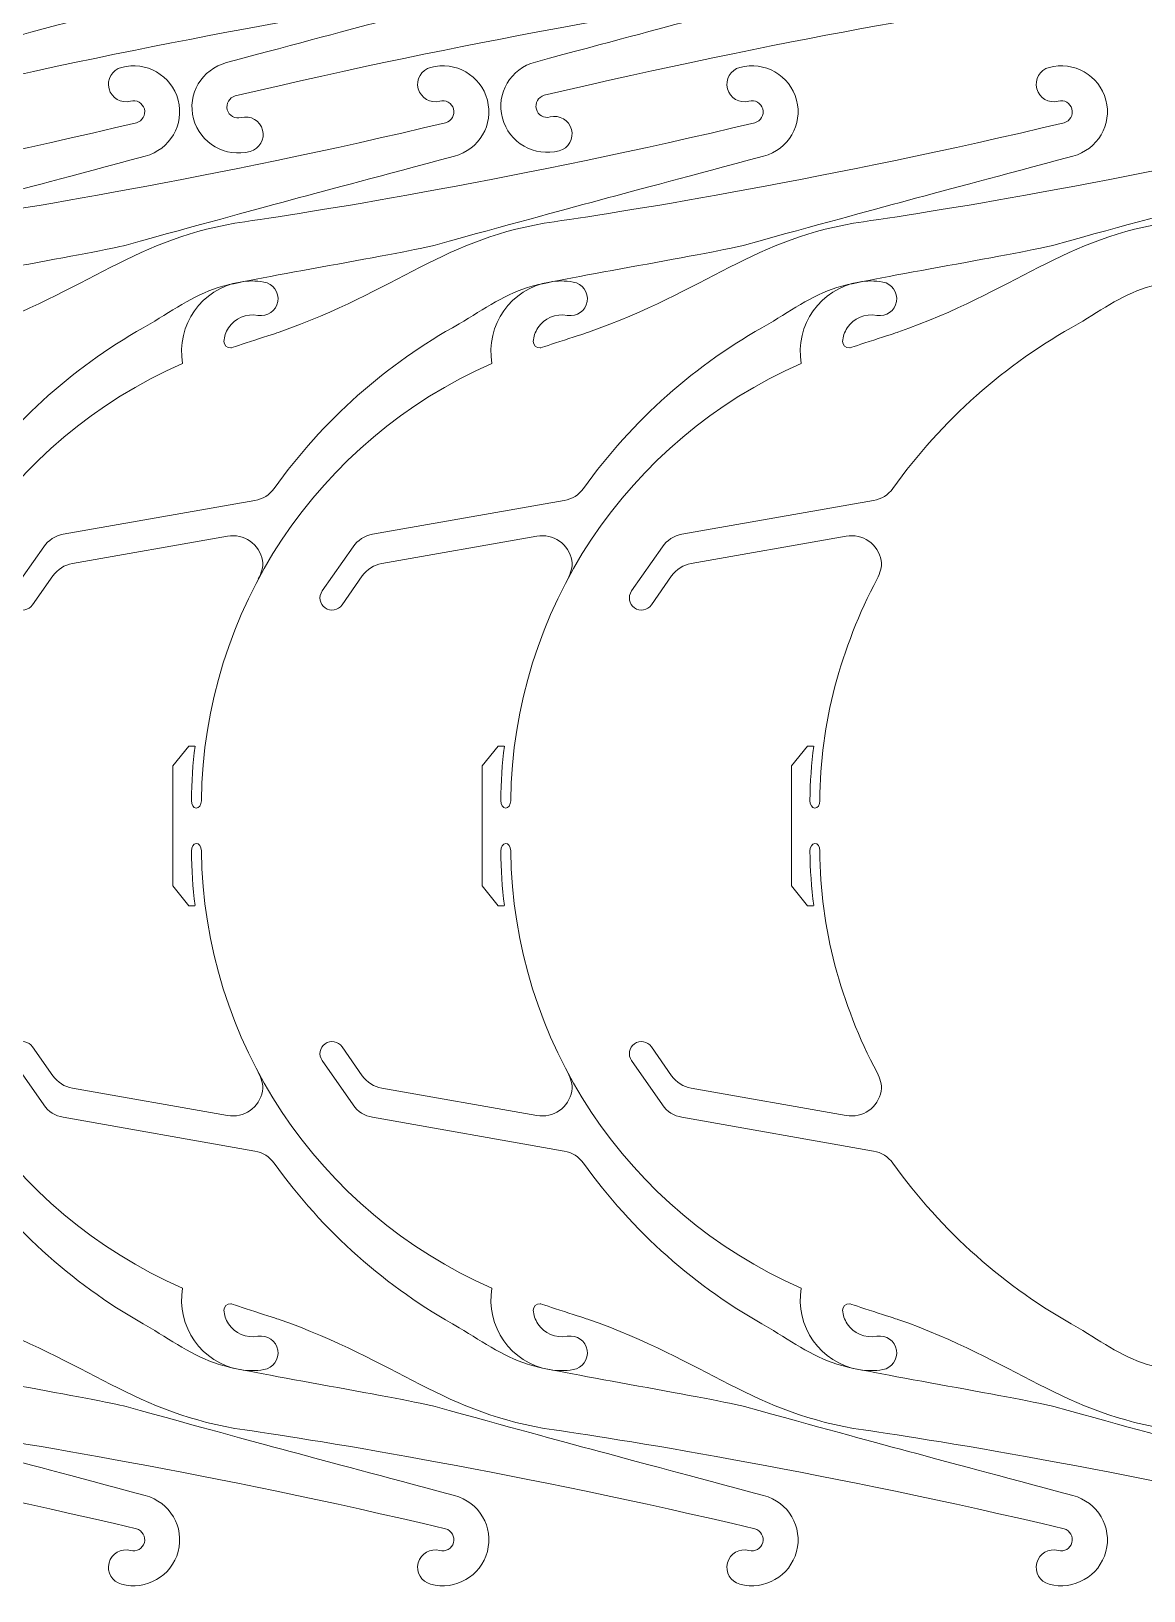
# Model space of a CAD drawing. Header units: inches. Extents: x 1.5 to 23.9, y -19.5 to -0.2.
# Drawn here: x 12.7 to 19.94, y -19.51 to -9.35 of the extents above; entities that cross this region are included whole.
import ezdxf

# ---------------------------------------------------------------- set-up
doc = ezdxf.new("R2010")
doc.units = ezdxf.units.IN
doc.header["$MEASUREMENT"] = 0
doc.layers.add('Layer 1', color=7, linetype='Continuous')

# ---------------------------------------------------------------- blocks, each defined once
blk = doc.blocks.new('block 36')
at = {"layer": 'Layer 1', "color": 7, "lineweight": 5, "true_color": 0xffffff}
for points, knots in [([(21.182, -7.388), (20.865, -7.833), (20.453, -8.199), (19.977, -8.46), (19.814, -8.56), (19.668, -8.66), (19.502, -8.707), (19.34, -8.751), (18.281, -8.929), (18.119, -8.974), (17.116, -9.251), (16.987, -9.283), (15.982, -9.553)], [0, 0, 0, 0, 1, 1, 1, 2, 2, 2, 3, 3, 3, 4, 4, 4, 4]), ([(16.078, -9.911), (16.038, -9.922), (15.998, -9.899), (15.988, -9.86), (15.977, -9.821), (16, -9.781), (16.04, -9.77), (17.573, -9.406), (18.88, -9.195), (19.359, -9.126), (20.072, -9.023), (20.377, -8.678), (21.15, -8.406)], [0, 0, 0, 0, 1, 1, 1, 2, 2, 2, 3, 3, 3, 4, 4, 4, 4]), ([(16.137, -10.131), (15.976, -10.174), (15.81, -10.079), (15.767, -9.918), (15.724, -9.758), (15.821, -9.596), (15.982, -9.553)], [0, 0, 0, 0, 1, 1, 1, 2, 2, 2, 2]), ([(16.078, -9.911), (16.138, -9.895), (16.201, -9.931), (16.217, -9.992), (16.233, -10.052), (16.197, -10.115), (16.137, -10.131)], [0, 0, 0, 0, 1, 1, 1, 2, 2, 2, 2])]:
    blk.add_open_spline(points, degree=3, knots=knots, dxfattribs=at)
blk = doc.blocks.new('block 34')
at = {"layer": 'Layer 1'}
blk.add_blockref('block 36', (0, 0), dxfattribs=at)
blk = doc.blocks.new('block 27')
at = {"layer": 'Layer 1'}
blk.add_blockref('block 34', (0, 0), dxfattribs=at)
blk = doc.blocks.new('block 46')
at = {"layer": 'Layer 1', "color": 7, "lineweight": 5, "true_color": 0xffffff}
for points, knots in [([(19.171, -7.392), (18.853, -7.837), (18.441, -8.203), (17.966, -8.464), (17.803, -8.564), (17.657, -8.664), (17.49, -8.711), (17.329, -8.755), (16.269, -8.934), (16.108, -8.978), (15.105, -9.255), (14.976, -9.288), (13.971, -9.557)], [0, 0, 0, 0, 1, 1, 1, 2, 2, 2, 3, 3, 3, 4, 4, 4, 4]), ([(14.066, -9.915), (14.027, -9.926), (13.987, -9.903), (13.976, -9.864), (13.966, -9.825), (13.989, -9.785), (14.028, -9.774), (15.562, -9.41), (16.868, -9.199), (17.347, -9.13), (18.06, -9.027), (18.366, -8.683), (19.139, -8.41)], [0, 0, 0, 0, 1, 1, 1, 2, 2, 2, 3, 3, 3, 4, 4, 4, 4]), ([(14.125, -10.135), (13.965, -10.178), (13.799, -10.083), (13.756, -9.923), (13.713, -9.762), (13.81, -9.6), (13.971, -9.557)], [0, 0, 0, 0, 1, 1, 1, 2, 2, 2, 2]), ([(14.066, -9.915), (14.127, -9.899), (14.19, -9.935), (14.206, -9.996), (14.222, -10.056), (14.186, -10.119), (14.125, -10.135)], [0, 0, 0, 0, 1, 1, 1, 2, 2, 2, 2])]:
    blk.add_open_spline(points, degree=3, knots=knots, dxfattribs=at)
blk = doc.blocks.new('block 44')
at = {"layer": 'Layer 1'}
blk.add_blockref('block 46', (0, 0), dxfattribs=at)
blk = doc.blocks.new('block 37')
at = {"layer": 'Layer 1'}
blk.add_blockref('block 44', (0, 0), dxfattribs=at)
blk = doc.blocks.new('block 56')
at = {"layer": 'Layer 1', "color": 7, "lineweight": 5, "true_color": 0xffffff}
for points in [[(17.158, -7.392), (16.84, -7.837), (16.428, -8.203), (15.952, -8.464), (15.789, -8.564), (15.644, -8.664), (15.477, -8.711), (15.316, -8.755), (14.256, -8.934), (14.095, -8.978), (13.092, -9.255), (12.962, -9.288), (11.957, -9.557)], [(12.053, -9.915), (12.014, -9.926), (11.974, -9.903), (11.963, -9.864), (11.953, -9.825), (11.976, -9.785), (12.015, -9.774), (13.548, -9.41), (14.855, -9.199), (15.334, -9.13), (16.047, -9.027), (16.353, -8.683), (17.126, -8.41)]]:
    blk.add_open_spline(points, degree=3, knots=[0, 0, 0, 0, 1, 1, 1, 2, 2, 2, 3, 3, 3, 4, 4, 4, 4], dxfattribs=at)
blk = doc.blocks.new('block 54')
at = {"layer": 'Layer 1'}
blk.add_blockref('block 56', (0, 0), dxfattribs=at)
blk = doc.blocks.new('block 47')
at = {"layer": 'Layer 1'}
blk.add_blockref('block 54', (0, 0), dxfattribs=at)
blk = doc.blocks.new('block 66')
at = {"layer": 'Layer 1', "color": 7, "lineweight": 5, "true_color": 0xffffff}
for points in [[(15.145, -7.392), (14.827, -7.837), (14.415, -8.203), (13.939, -8.464), (13.776, -8.564), (13.63, -8.664), (13.464, -8.711), (13.303, -8.755), (12.243, -8.934), (12.082, -8.978), (11.079, -9.255), (10.949, -9.288), (9.944, -9.557)], [(10.04, -9.915), (10.001, -9.926), (9.96, -9.903), (9.95, -9.864), (9.939, -9.825), (9.963, -9.785), (10.002, -9.774), (11.535, -9.41), (12.842, -9.199), (13.321, -9.13), (14.034, -9.027), (14.34, -8.683), (15.113, -8.41)]]:
    blk.add_open_spline(points, degree=3, knots=[0, 0, 0, 0, 1, 1, 1, 2, 2, 2, 3, 3, 3, 4, 4, 4, 4], dxfattribs=at)
blk = doc.blocks.new('block 64')
at = {"layer": 'Layer 1'}
blk.add_blockref('block 66', (0, 0), dxfattribs=at)
blk = doc.blocks.new('block 57')
at = {"layer": 'Layer 1'}
blk.add_blockref('block 64', (0, 0), dxfattribs=at)
blk = doc.blocks.new('block 76')
at = {"layer": 'Layer 1', "color": 7, "lineweight": 5, "true_color": 0xffffff}
for points in [[(13.131, -7.392), (12.814, -7.837), (12.402, -8.203), (11.926, -8.464), (11.763, -8.564), (11.617, -8.664), (11.451, -8.711), (11.289, -8.755), (10.23, -8.934), (10.068, -8.978), (9.065, -9.255), (8.936, -9.288), (7.931, -9.557)], [(8.027, -9.915), (7.987, -9.926), (7.947, -9.903), (7.937, -9.864), (7.926, -9.825), (7.949, -9.785), (7.988, -9.774), (9.522, -9.41), (10.828, -9.199), (11.307, -9.13), (12.021, -9.027), (12.326, -8.683), (13.099, -8.41)]]:
    blk.add_open_spline(points, degree=3, knots=[0, 0, 0, 0, 1, 1, 1, 2, 2, 2, 3, 3, 3, 4, 4, 4, 4], dxfattribs=at)
blk = doc.blocks.new('block 74')
at = {"layer": 'Layer 1'}
blk.add_blockref('block 76', (0, 0), dxfattribs=at)
blk = doc.blocks.new('block 67')
at = {"layer": 'Layer 1'}
blk.add_blockref('block 74', (0, 0), dxfattribs=at)
blk = doc.blocks.new('block 100')
at = {"layer": 'Layer 1', "color": 7, "lineweight": 5, "true_color": 0xffffff}
for points in [[(17.649, -14.528), (17.649, -14.919)], [(17.649, -14.919), (17.754, -15.048)], [(17.754, -15.048), (17.793, -15.048)]]:
    blk.add_lwpolyline(points, dxfattribs=at)
blk.add_open_spline([(17.834, -14.691), (17.834, -14.664), (17.819, -14.642), (17.801, -14.642), (17.784, -14.642), (17.769, -14.665), (17.769, -14.692)], degree=3, knots=[0, 0, 0, 0, 1, 1, 1, 2, 2, 2, 2], dxfattribs=at)
blk.add_open_spline([(17.769, -14.692), (17.771, -14.812), (17.779, -14.93), (17.794, -15.047)], degree=3, dxfattribs=at)
blk = doc.blocks.new('block 98')
at = {"layer": 'Layer 1'}
blk.add_blockref('block 100', (0, 0), dxfattribs=at)
blk = doc.blocks.new('block 106')
at = {"layer": 'Layer 1', "color": 7, "lineweight": 5, "true_color": 0xffffff}
for points in [[(15.636, -14.528), (15.636, -14.919)], [(17.649, -14.528), (17.649, -14.919)], [(15.636, -14.919), (15.74, -15.048)], [(17.649, -14.919), (17.754, -15.048)], [(15.74, -15.048), (15.779, -15.048)], [(17.754, -15.048), (17.793, -15.048)], [(16.737, -15.967), (16.869, -16.155)], [(16.809, -16.345), (16.608, -16.057)], [(16.996, -16.236), (18.005, -16.414)], [(18.184, -16.646), (16.936, -16.426)]]:
    blk.add_lwpolyline(points, dxfattribs=at)
for points, knots in [([(15.821, -14.691), (15.82, -14.664), (15.806, -14.642), (15.788, -14.642), (15.77, -14.642), (15.756, -14.665), (15.756, -14.692)], [0, 0, 0, 0, 1, 1, 1, 2, 2, 2, 2]), ([(17.834, -14.691), (17.834, -14.664), (17.819, -14.642), (17.801, -14.642), (17.784, -14.642), (17.769, -14.665), (17.769, -14.692)], [0, 0, 0, 0, 1, 1, 1, 2, 2, 2, 2]), ([(16.737, -15.967), (16.712, -15.931), (16.663, -15.922), (16.627, -15.947), (16.591, -15.972), (16.583, -16.021), (16.608, -16.057)], [0, 0, 0, 0, 1, 1, 1, 2, 2, 2, 2]), ([(18.005, -16.414), (18.112, -16.433), (18.214, -16.362), (18.233, -16.255), (18.24, -16.213), (18.226, -16.173), (18.206, -16.135)], [0, 0, 0, 0, 1, 1, 1, 2, 2, 2, 2]), ([(18.309, -16.724), (18.627, -17.169), (19.039, -17.535), (19.515, -17.796), (19.678, -17.896), (19.823, -17.996), (19.99, -18.043), (20.151, -18.087), (21.211, -18.265), (21.372, -18.31), (22.375, -18.587), (22.504, -18.619), (23.51, -18.889)], [0, 0, 0, 0, 1, 1, 1, 2, 2, 2, 3, 3, 3, 4, 4, 4, 4]), ([(17.713, -17.538), (17.67, -17.788), (17.838, -18.026), (18.088, -18.069), (18.139, -18.078), (18.191, -18.078), (18.243, -18.069)], [0, 0, 0, 0, 1, 1, 1, 2, 2, 2, 2]), ([(17.982, -17.682), (17.984, -17.713), (17.994, -17.743), (18.012, -17.77), (18.053, -17.834), (18.129, -17.867), (18.204, -17.852)], [0, 0, 0, 0, 1, 1, 1, 2, 2, 2, 2]), ([(23.414, -19.247), (23.453, -19.258), (23.493, -19.235), (23.504, -19.196), (23.514, -19.157), (23.491, -19.117), (23.452, -19.106), (21.919, -18.742), (20.612, -18.531), (20.133, -18.462), (19.42, -18.359), (19.114, -18.014), (18.341, -17.742)], [0, 0, 0, 0, 1, 1, 1, 2, 2, 2, 3, 3, 3, 4, 4, 4, 4]), ([(18.243, -18.069), (18.303, -18.059), (18.343, -18.002), (18.333, -17.942), (18.323, -17.882), (18.266, -17.842), (18.206, -17.852), (18.205, -17.852), (18.204, -17.852), (18.204, -17.852)], [0, 0, 0, 0, 1, 1, 1, 2, 2, 2, 3, 3, 3, 3])]:
    blk.add_open_spline(points, degree=3, knots=knots, dxfattribs=at)
for points in [[(15.756, -14.692), (15.757, -14.812), (15.766, -14.93), (15.78, -15.047)], [(15.821, -14.692), (15.837, -15.93), (16.578, -17.044), (17.713, -17.538)], [(17.769, -14.692), (17.771, -14.812), (17.779, -14.93), (17.794, -15.047)], [(17.834, -14.692), (17.834, -15.194), (17.972, -15.689), (18.206, -16.135)], [(16.869, -16.155), (16.899, -16.198), (16.944, -16.227), (16.996, -16.236)], [(16.809, -16.345), (16.839, -16.388), (16.885, -16.417), (16.936, -16.426)], [(18.309, -16.724), (18.279, -16.683), (18.234, -16.655), (18.184, -16.646)], [(17.982, -17.682), (17.982, -17.659), (18.002, -17.64), (18.028, -17.64)], [(18.028, -17.64), (18.032, -17.642), (18.337, -17.741), (18.341, -17.742)]]:
    blk.add_open_spline(points, degree=3, dxfattribs=at)
blk = doc.blocks.new('block 104')
at = {"layer": 'Layer 1'}
blk.add_blockref('block 106', (0, 0), dxfattribs=at)
blk = doc.blocks.new('block 112')
at = {"layer": 'Layer 1', "color": 7, "lineweight": 5, "true_color": 0xffffff}
for points in [[(17.649, -14.136), (17.754, -14.008)], [(17.754, -14.008), (17.793, -14.008)], [(17.649, -14.528), (17.649, -14.136)]]:
    blk.add_lwpolyline(points, dxfattribs=at)
blk.add_open_spline([(17.769, -14.363), (17.771, -14.243), (17.779, -14.125), (17.794, -14.008)], degree=3, dxfattribs=at)
blk.add_open_spline([(17.834, -14.364), (17.834, -14.391), (17.819, -14.413), (17.801, -14.413), (17.784, -14.413), (17.769, -14.39), (17.769, -14.363)], degree=3, knots=[0, 0, 0, 0, 1, 1, 1, 2, 2, 2, 2], dxfattribs=at)
blk = doc.blocks.new('block 110')
at = {"layer": 'Layer 1'}
blk.add_blockref('block 112', (0, 0), dxfattribs=at)
blk = doc.blocks.new('block 118')
at = {"layer": 'Layer 1', "color": 7, "lineweight": 5, "true_color": 0xffffff}
for points in [[(18.184, -12.409), (16.936, -12.629)], [(16.996, -12.819), (18.005, -12.641)], [(16.809, -12.71), (16.608, -12.998)], [(16.737, -13.089), (16.869, -12.9)], [(15.636, -14.136), (15.74, -14.008)], [(15.74, -14.008), (15.779, -14.008)], [(17.649, -14.136), (17.754, -14.008)], [(17.754, -14.008), (17.793, -14.008)], [(15.636, -14.528), (15.636, -14.136)], [(17.649, -14.528), (17.649, -14.136)]]:
    blk.add_lwpolyline(points, dxfattribs=at)
for points, knots in [([(23.414, -9.808), (23.453, -9.797), (23.493, -9.82), (23.504, -9.859), (23.514, -9.898), (23.491, -9.938), (23.452, -9.949), (21.919, -10.314), (20.612, -10.524), (20.133, -10.593), (19.42, -10.696), (19.114, -11.041), (18.341, -11.313)], [0, 0, 0, 0, 1, 1, 1, 2, 2, 2, 3, 3, 3, 4, 4, 4, 4]), ([(18.309, -12.331), (18.627, -11.886), (19.039, -11.52), (19.515, -11.259), (19.678, -11.159), (19.823, -11.059), (19.99, -11.013), (20.151, -10.968), (21.211, -10.79), (21.372, -10.745), (22.375, -10.468), (22.504, -10.436), (23.51, -10.166)], [0, 0, 0, 0, 1, 1, 1, 2, 2, 2, 3, 3, 3, 4, 4, 4, 4]), ([(17.713, -11.517), (17.67, -11.267), (17.838, -11.029), (18.088, -10.986), (18.139, -10.977), (18.191, -10.977), (18.243, -10.986)], [0, 0, 0, 0, 1, 1, 1, 2, 2, 2, 2]), ([(18.243, -10.986), (18.303, -10.996), (18.343, -11.053), (18.333, -11.113), (18.323, -11.173), (18.266, -11.213), (18.206, -11.203), (18.205, -11.203), (18.204, -11.203), (18.204, -11.203)], [0, 0, 0, 0, 1, 1, 1, 2, 2, 2, 3, 3, 3, 3]), ([(17.982, -11.373), (17.984, -11.342), (17.994, -11.312), (18.012, -11.285), (18.053, -11.221), (18.129, -11.189), (18.204, -11.203)], [0, 0, 0, 0, 1, 1, 1, 2, 2, 2, 2]), ([(18.005, -12.641), (18.112, -12.622), (18.214, -12.693), (18.233, -12.8), (18.24, -12.842), (18.226, -12.882), (18.206, -12.92)], [0, 0, 0, 0, 1, 1, 1, 2, 2, 2, 2]), ([(16.737, -13.089), (16.712, -13.124), (16.663, -13.133), (16.627, -13.108), (16.591, -13.083), (16.583, -13.034), (16.608, -12.998)], [0, 0, 0, 0, 1, 1, 1, 2, 2, 2, 2]), ([(15.821, -14.364), (15.82, -14.391), (15.806, -14.413), (15.788, -14.413), (15.77, -14.413), (15.756, -14.39), (15.756, -14.363)], [0, 0, 0, 0, 1, 1, 1, 2, 2, 2, 2]), ([(17.834, -14.364), (17.834, -14.391), (17.819, -14.413), (17.801, -14.413), (17.784, -14.413), (17.769, -14.39), (17.769, -14.363)], [0, 0, 0, 0, 1, 1, 1, 2, 2, 2, 2])]:
    blk.add_open_spline(points, degree=3, knots=knots, dxfattribs=at)
for points in [[(17.982, -11.373), (17.982, -11.396), (18.002, -11.415), (18.028, -11.415)], [(18.028, -11.415), (18.032, -11.414), (18.337, -11.314), (18.341, -11.313)], [(15.821, -14.363), (15.837, -13.125), (16.578, -12.011), (17.713, -11.517)], [(18.309, -12.331), (18.279, -12.372), (18.234, -12.4), (18.184, -12.409)], [(16.809, -12.71), (16.839, -12.668), (16.885, -12.638), (16.936, -12.629)], [(16.869, -12.9), (16.899, -12.857), (16.944, -12.828), (16.996, -12.819)], [(17.834, -14.363), (17.834, -13.861), (17.972, -13.366), (18.206, -12.92)], [(15.756, -14.363), (15.757, -14.243), (15.766, -14.125), (15.78, -14.008)], [(17.769, -14.363), (17.771, -14.243), (17.779, -14.125), (17.794, -14.008)]]:
    blk.add_open_spline(points, degree=3, dxfattribs=at)
blk = doc.blocks.new('block 116')
at = {"layer": 'Layer 1'}
blk.add_blockref('block 118', (0, 0), dxfattribs=at)
blk = doc.blocks.new('block 97')
at = {"layer": 'Layer 1'}
for name in ['block 116', 'block 110', 'block 104', 'block 98']:
    blk.add_blockref(name, (0, 0), dxfattribs=at)
blk = doc.blocks.new('block 145')
at = {"layer": 'Layer 1', "color": 7, "lineweight": 5, "true_color": 0xffffff}
for points, knots in [([(8.241, -16.724), (8.559, -17.169), (8.971, -17.535), (9.447, -17.796), (9.609, -17.896), (9.755, -17.996), (9.922, -18.043), (10.083, -18.087), (11.143, -18.265), (11.304, -18.31), (12.307, -18.587), (12.436, -18.619), (13.442, -18.889)], [0, 0, 0, 0, 1, 1, 1, 2, 2, 2, 3, 3, 3, 4, 4, 4, 4]), ([(13.346, -19.247), (13.385, -19.258), (13.425, -19.235), (13.436, -19.196), (13.446, -19.157), (13.423, -19.117), (13.384, -19.106), (11.85, -18.742), (10.544, -18.531), (10.065, -18.462), (9.352, -18.359), (9.046, -18.014), (8.273, -17.742)], [0, 0, 0, 0, 1, 1, 1, 2, 2, 2, 3, 3, 3, 4, 4, 4, 4]), ([(13.287, -19.467), (13.447, -19.51), (13.613, -19.415), (13.656, -19.254), (13.699, -19.094), (13.602, -18.932), (13.442, -18.889)], [0, 0, 0, 0, 1, 1, 1, 2, 2, 2, 2]), ([(13.346, -19.247), (13.285, -19.231), (13.222, -19.267), (13.206, -19.328), (13.19, -19.388), (13.226, -19.451), (13.287, -19.467)], [0, 0, 0, 0, 1, 1, 1, 2, 2, 2, 2])]:
    blk.add_open_spline(points, degree=3, knots=knots, dxfattribs=at)
blk = doc.blocks.new('block 143')
at = {"layer": 'Layer 1'}
blk.add_blockref('block 145', (0, 0), dxfattribs=at)
blk = doc.blocks.new('block 151')
at = {"layer": 'Layer 1', "color": 7, "lineweight": 5, "true_color": 0xffffff}
for points, knots in [([(13.287, -9.588), (13.447, -9.545), (13.613, -9.64), (13.656, -9.801), (13.699, -9.961), (13.602, -10.123), (13.442, -10.166)], [0, 0, 0, 0, 1, 1, 1, 2, 2, 2, 2]), ([(13.346, -9.808), (13.285, -9.824), (13.222, -9.788), (13.206, -9.727), (13.19, -9.667), (13.226, -9.604), (13.287, -9.588)], [0, 0, 0, 0, 1, 1, 1, 2, 2, 2, 2]), ([(13.346, -9.808), (13.385, -9.797), (13.425, -9.82), (13.436, -9.859), (13.446, -9.898), (13.423, -9.938), (13.384, -9.949), (11.85, -10.314), (10.544, -10.524), (10.065, -10.593), (9.352, -10.696), (9.046, -11.041), (8.273, -11.313)], [0, 0, 0, 0, 1, 1, 1, 2, 2, 2, 3, 3, 3, 4, 4, 4, 4]), ([(8.241, -12.331), (8.559, -11.886), (8.971, -11.52), (9.447, -11.259), (9.609, -11.159), (9.755, -11.059), (9.922, -11.013), (10.083, -10.968), (11.143, -10.79), (11.304, -10.745), (12.307, -10.468), (12.436, -10.436), (13.442, -10.166)], [0, 0, 0, 0, 1, 1, 1, 2, 2, 2, 3, 3, 3, 4, 4, 4, 4])]:
    blk.add_open_spline(points, degree=3, knots=knots, dxfattribs=at)
blk = doc.blocks.new('block 149')
at = {"layer": 'Layer 1'}
blk.add_blockref('block 151', (0, 0), dxfattribs=at)
blk = doc.blocks.new('block 142')
at = {"layer": 'Layer 1'}
for name in ['block 149', 'block 143']:
    blk.add_blockref(name, (0, 0), dxfattribs=at)
blk = doc.blocks.new('block 155')
at = {"layer": 'Layer 1', "color": 7, "lineweight": 5, "true_color": 0xffffff}
for points, knots in [([(10.254, -16.724), (10.572, -17.169), (10.984, -17.535), (11.46, -17.796), (11.623, -17.896), (11.768, -17.996), (11.935, -18.043), (12.096, -18.087), (13.156, -18.265), (13.317, -18.31), (14.32, -18.587), (14.45, -18.619), (15.455, -18.889)], [0, 0, 0, 0, 1, 1, 1, 2, 2, 2, 3, 3, 3, 4, 4, 4, 4]), ([(15.359, -19.247), (15.398, -19.258), (15.438, -19.235), (15.449, -19.196), (15.459, -19.157), (15.436, -19.117), (15.397, -19.106), (13.864, -18.742), (12.557, -18.531), (12.078, -18.462), (11.365, -18.359), (11.059, -18.014), (10.286, -17.742)], [0, 0, 0, 0, 1, 1, 1, 2, 2, 2, 3, 3, 3, 4, 4, 4, 4]), ([(15.3, -19.467), (15.461, -19.51), (15.626, -19.415), (15.669, -19.254), (15.712, -19.094), (15.616, -18.932), (15.455, -18.889)], [0, 0, 0, 0, 1, 1, 1, 2, 2, 2, 2]), ([(15.359, -19.247), (15.298, -19.231), (15.236, -19.267), (15.219, -19.328), (15.203, -19.388), (15.239, -19.451), (15.3, -19.467)], [0, 0, 0, 0, 1, 1, 1, 2, 2, 2, 2])]:
    blk.add_open_spline(points, degree=3, knots=knots, dxfattribs=at)
blk = doc.blocks.new('block 153')
at = {"layer": 'Layer 1'}
blk.add_blockref('block 155', (0, 0), dxfattribs=at)
blk = doc.blocks.new('block 161')
at = {"layer": 'Layer 1', "color": 7, "lineweight": 5, "true_color": 0xffffff}
for points, knots in [([(15.3, -9.588), (15.461, -9.545), (15.626, -9.64), (15.669, -9.801), (15.712, -9.961), (15.616, -10.123), (15.455, -10.166)], [0, 0, 0, 0, 1, 1, 1, 2, 2, 2, 2]), ([(15.359, -9.808), (15.298, -9.824), (15.236, -9.788), (15.219, -9.727), (15.203, -9.667), (15.239, -9.604), (15.3, -9.588)], [0, 0, 0, 0, 1, 1, 1, 2, 2, 2, 2]), ([(15.359, -9.808), (15.398, -9.797), (15.438, -9.82), (15.449, -9.859), (15.459, -9.898), (15.436, -9.938), (15.397, -9.949), (13.864, -10.314), (12.557, -10.524), (12.078, -10.593), (11.365, -10.696), (11.059, -11.041), (10.286, -11.313)], [0, 0, 0, 0, 1, 1, 1, 2, 2, 2, 3, 3, 3, 4, 4, 4, 4]), ([(10.254, -12.331), (10.572, -11.886), (10.984, -11.52), (11.46, -11.259), (11.623, -11.159), (11.768, -11.059), (11.935, -11.013), (12.096, -10.968), (13.156, -10.79), (13.317, -10.745), (14.32, -10.468), (14.45, -10.436), (15.455, -10.166)], [0, 0, 0, 0, 1, 1, 1, 2, 2, 2, 3, 3, 3, 4, 4, 4, 4])]:
    blk.add_open_spline(points, degree=3, knots=knots, dxfattribs=at)
blk = doc.blocks.new('block 159')
at = {"layer": 'Layer 1'}
blk.add_blockref('block 161', (0, 0), dxfattribs=at)
blk = doc.blocks.new('block 152')
at = {"layer": 'Layer 1'}
for name in ['block 159', 'block 153']:
    blk.add_blockref(name, (0, 0), dxfattribs=at)
blk = doc.blocks.new('block 165')
at = {"layer": 'Layer 1', "color": 7, "lineweight": 5, "true_color": 0xffffff}
for points, knots in [([(12.268, -16.724), (12.585, -17.169), (12.997, -17.535), (13.473, -17.796), (13.636, -17.896), (13.782, -17.996), (13.948, -18.043), (14.109, -18.087), (15.169, -18.265), (15.33, -18.31), (16.333, -18.587), (16.463, -18.619), (17.468, -18.889)], [0, 0, 0, 0, 1, 1, 1, 2, 2, 2, 3, 3, 3, 4, 4, 4, 4]), ([(17.372, -19.247), (17.411, -19.258), (17.452, -19.235), (17.462, -19.196), (17.473, -19.157), (17.449, -19.117), (17.41, -19.106), (15.877, -18.742), (14.57, -18.531), (14.091, -18.462), (13.378, -18.359), (13.073, -18.014), (12.299, -17.742)], [0, 0, 0, 0, 1, 1, 1, 2, 2, 2, 3, 3, 3, 4, 4, 4, 4]), ([(17.313, -19.467), (17.474, -19.51), (17.639, -19.415), (17.682, -19.254), (17.725, -19.094), (17.629, -18.932), (17.468, -18.889)], [0, 0, 0, 0, 1, 1, 1, 2, 2, 2, 2]), ([(17.372, -19.247), (17.311, -19.231), (17.249, -19.267), (17.233, -19.328), (17.216, -19.388), (17.253, -19.451), (17.313, -19.467)], [0, 0, 0, 0, 1, 1, 1, 2, 2, 2, 2])]:
    blk.add_open_spline(points, degree=3, knots=knots, dxfattribs=at)
blk = doc.blocks.new('block 163')
at = {"layer": 'Layer 1'}
blk.add_blockref('block 165', (0, 0), dxfattribs=at)
blk = doc.blocks.new('block 171')
at = {"layer": 'Layer 1', "color": 7, "lineweight": 5, "true_color": 0xffffff}
for points, knots in [([(17.313, -9.588), (17.474, -9.545), (17.639, -9.64), (17.682, -9.801), (17.725, -9.961), (17.629, -10.123), (17.468, -10.166)], [0, 0, 0, 0, 1, 1, 1, 2, 2, 2, 2]), ([(17.372, -9.808), (17.311, -9.824), (17.249, -9.788), (17.233, -9.727), (17.216, -9.667), (17.253, -9.604), (17.313, -9.588)], [0, 0, 0, 0, 1, 1, 1, 2, 2, 2, 2]), ([(17.372, -9.808), (17.411, -9.797), (17.452, -9.82), (17.462, -9.859), (17.473, -9.898), (17.449, -9.938), (17.41, -9.949), (15.877, -10.314), (14.57, -10.524), (14.091, -10.593), (13.378, -10.696), (13.073, -11.041), (12.299, -11.313)], [0, 0, 0, 0, 1, 1, 1, 2, 2, 2, 3, 3, 3, 4, 4, 4, 4]), ([(12.268, -12.331), (12.585, -11.886), (12.997, -11.52), (13.473, -11.259), (13.636, -11.159), (13.782, -11.059), (13.948, -11.013), (14.109, -10.968), (15.169, -10.79), (15.33, -10.745), (16.333, -10.468), (16.463, -10.436), (17.468, -10.166)], [0, 0, 0, 0, 1, 1, 1, 2, 2, 2, 3, 3, 3, 4, 4, 4, 4])]:
    blk.add_open_spline(points, degree=3, knots=knots, dxfattribs=at)
blk = doc.blocks.new('block 169')
at = {"layer": 'Layer 1'}
blk.add_blockref('block 171', (0, 0), dxfattribs=at)
blk = doc.blocks.new('block 162')
at = {"layer": 'Layer 1'}
for name in ['block 169', 'block 163']:
    blk.add_blockref(name, (0, 0), dxfattribs=at)
blk = doc.blocks.new('block 175')
at = {"layer": 'Layer 1', "color": 7, "lineweight": 5, "true_color": 0xffffff}
for points in [[(12.708, -15.967), (12.841, -16.155)], [(12.781, -16.345), (12.579, -16.057)], [(12.968, -16.236), (13.977, -16.414)], [(14.156, -16.646), (12.908, -16.426)]]:
    blk.add_lwpolyline(points, dxfattribs=at)
for points in [[(11.792, -14.692), (11.809, -15.93), (12.55, -17.044), (13.685, -17.538)], [(12.841, -16.155), (12.871, -16.198), (12.916, -16.227), (12.968, -16.236)], [(12.781, -16.345), (12.811, -16.388), (12.857, -16.417), (12.908, -16.426)], [(14.281, -16.724), (14.251, -16.683), (14.206, -16.655), (14.156, -16.646)], [(13.954, -17.682), (13.954, -17.659), (13.974, -17.64), (13.999, -17.64)], [(13.999, -17.64), (14.004, -17.642), (14.308, -17.741), (14.313, -17.742)]]:
    blk.add_open_spline(points, degree=3, dxfattribs=at)
for points, knots in [([(12.708, -15.967), (12.683, -15.931), (12.634, -15.922), (12.599, -15.947), (12.563, -15.972), (12.554, -16.021), (12.579, -16.057)], [0, 0, 0, 0, 1, 1, 1, 2, 2, 2, 2]), ([(13.977, -16.414), (14.084, -16.433), (14.186, -16.362), (14.205, -16.255), (14.212, -16.213), (14.197, -16.173), (14.178, -16.135)], [0, 0, 0, 0, 1, 1, 1, 2, 2, 2, 2]), ([(14.281, -16.724), (14.598, -17.169), (15.011, -17.535), (15.486, -17.796), (15.649, -17.896), (15.795, -17.996), (15.961, -18.043), (16.123, -18.087), (17.182, -18.265), (17.344, -18.31), (18.347, -18.587), (18.476, -18.619), (19.481, -18.889)], [0, 0, 0, 0, 1, 1, 1, 2, 2, 2, 3, 3, 3, 4, 4, 4, 4]), ([(13.685, -17.538), (13.642, -17.788), (13.809, -18.026), (14.059, -18.069), (14.111, -18.078), (14.163, -18.078), (14.214, -18.069)], [0, 0, 0, 0, 1, 1, 1, 2, 2, 2, 2]), ([(13.954, -17.682), (13.956, -17.713), (13.966, -17.743), (13.983, -17.77), (14.025, -17.834), (14.101, -17.867), (14.175, -17.852)], [0, 0, 0, 0, 1, 1, 1, 2, 2, 2, 2]), ([(19.386, -19.247), (19.425, -19.258), (19.465, -19.235), (19.475, -19.196), (19.486, -19.157), (19.463, -19.117), (19.424, -19.106), (17.89, -18.742), (16.584, -18.531), (16.105, -18.462), (15.391, -18.359), (15.086, -18.014), (14.313, -17.742)], [0, 0, 0, 0, 1, 1, 1, 2, 2, 2, 3, 3, 3, 4, 4, 4, 4]), ([(14.214, -18.069), (14.274, -18.059), (14.315, -18.002), (14.305, -17.942), (14.294, -17.882), (14.237, -17.842), (14.177, -17.852), (14.177, -17.852), (14.176, -17.852), (14.175, -17.852)], [0, 0, 0, 0, 1, 1, 1, 2, 2, 2, 3, 3, 3, 3]), ([(19.326, -19.467), (19.487, -19.51), (19.653, -19.415), (19.696, -19.254), (19.739, -19.094), (19.642, -18.932), (19.481, -18.889)], [0, 0, 0, 0, 1, 1, 1, 2, 2, 2, 2]), ([(19.386, -19.247), (19.325, -19.231), (19.262, -19.267), (19.246, -19.328), (19.23, -19.388), (19.266, -19.451), (19.326, -19.467)], [0, 0, 0, 0, 1, 1, 1, 2, 2, 2, 2])]:
    blk.add_open_spline(points, degree=3, knots=knots, dxfattribs=at)
blk = doc.blocks.new('block 173')
at = {"layer": 'Layer 1'}
blk.add_blockref('block 175', (0, 0), dxfattribs=at)
blk = doc.blocks.new('block 181')
at = {"layer": 'Layer 1', "color": 7, "lineweight": 5, "true_color": 0xffffff}
for points in [[(14.156, -12.409), (12.908, -12.629)], [(12.968, -12.819), (13.977, -12.641)], [(12.781, -12.71), (12.579, -12.998)], [(12.708, -13.089), (12.841, -12.9)]]:
    blk.add_lwpolyline(points, dxfattribs=at)
for points, knots in [([(19.326, -9.588), (19.487, -9.545), (19.653, -9.64), (19.696, -9.801), (19.739, -9.961), (19.642, -10.123), (19.481, -10.166)], [0, 0, 0, 0, 1, 1, 1, 2, 2, 2, 2]), ([(19.386, -9.808), (19.325, -9.824), (19.262, -9.788), (19.246, -9.727), (19.23, -9.667), (19.266, -9.604), (19.326, -9.588)], [0, 0, 0, 0, 1, 1, 1, 2, 2, 2, 2]), ([(19.386, -9.808), (19.425, -9.797), (19.465, -9.82), (19.475, -9.859), (19.486, -9.898), (19.463, -9.938), (19.424, -9.949), (17.89, -10.314), (16.584, -10.524), (16.105, -10.593), (15.391, -10.696), (15.086, -11.041), (14.313, -11.313)], [0, 0, 0, 0, 1, 1, 1, 2, 2, 2, 3, 3, 3, 4, 4, 4, 4]), ([(14.281, -12.331), (14.598, -11.886), (15.011, -11.52), (15.486, -11.259), (15.649, -11.159), (15.795, -11.059), (15.961, -11.013), (16.123, -10.968), (17.182, -10.79), (17.344, -10.745), (18.347, -10.468), (18.476, -10.436), (19.481, -10.166)], [0, 0, 0, 0, 1, 1, 1, 2, 2, 2, 3, 3, 3, 4, 4, 4, 4]), ([(13.685, -11.517), (13.642, -11.267), (13.809, -11.029), (14.059, -10.986), (14.111, -10.977), (14.163, -10.977), (14.214, -10.986)], [0, 0, 0, 0, 1, 1, 1, 2, 2, 2, 2]), ([(14.214, -10.986), (14.274, -10.996), (14.315, -11.053), (14.305, -11.113), (14.294, -11.173), (14.237, -11.213), (14.177, -11.203), (14.177, -11.203), (14.176, -11.203), (14.175, -11.203)], [0, 0, 0, 0, 1, 1, 1, 2, 2, 2, 3, 3, 3, 3]), ([(13.954, -11.373), (13.956, -11.342), (13.966, -11.312), (13.983, -11.285), (14.025, -11.221), (14.101, -11.189), (14.175, -11.203)], [0, 0, 0, 0, 1, 1, 1, 2, 2, 2, 2]), ([(13.977, -12.641), (14.084, -12.622), (14.186, -12.693), (14.205, -12.8), (14.212, -12.842), (14.197, -12.882), (14.178, -12.92)], [0, 0, 0, 0, 1, 1, 1, 2, 2, 2, 2]), ([(12.708, -13.089), (12.683, -13.124), (12.634, -13.133), (12.599, -13.108), (12.563, -13.083), (12.554, -13.034), (12.579, -12.998)], [0, 0, 0, 0, 1, 1, 1, 2, 2, 2, 2])]:
    blk.add_open_spline(points, degree=3, knots=knots, dxfattribs=at)
for points in [[(13.954, -11.373), (13.954, -11.396), (13.974, -11.415), (13.999, -11.415)], [(13.999, -11.415), (14.004, -11.414), (14.308, -11.314), (14.313, -11.313)], [(11.792, -14.363), (11.809, -13.125), (12.55, -12.011), (13.685, -11.517)], [(14.281, -12.331), (14.251, -12.372), (14.206, -12.4), (14.156, -12.409)], [(12.781, -12.71), (12.811, -12.668), (12.857, -12.638), (12.908, -12.629)], [(12.841, -12.9), (12.871, -12.857), (12.916, -12.828), (12.968, -12.819)]]:
    blk.add_open_spline(points, degree=3, dxfattribs=at)
blk = doc.blocks.new('block 179')
at = {"layer": 'Layer 1'}
blk.add_blockref('block 181', (0, 0), dxfattribs=at)
blk = doc.blocks.new('block 172')
at = {"layer": 'Layer 1'}
for name in ['block 179', 'block 173']:
    blk.add_blockref(name, (0, 0), dxfattribs=at)
blk = doc.blocks.new('block 185')
at = {"layer": 'Layer 1', "color": 7, "lineweight": 5, "true_color": 0xffffff}
for points in [[(13.622, -14.528), (13.622, -14.919)], [(13.622, -14.919), (13.726, -15.048)], [(13.726, -15.048), (13.765, -15.048)], [(14.723, -15.967), (14.855, -16.155)], [(14.795, -16.345), (14.594, -16.057)], [(14.982, -16.236), (15.991, -16.414)], [(16.17, -16.646), (14.922, -16.426)]]:
    blk.add_lwpolyline(points, dxfattribs=at)
for points, knots in [([(13.807, -14.691), (13.806, -14.664), (13.792, -14.642), (13.774, -14.642), (13.756, -14.642), (13.742, -14.665), (13.742, -14.692)], [0, 0, 0, 0, 1, 1, 1, 2, 2, 2, 2]), ([(14.723, -15.967), (14.698, -15.931), (14.649, -15.922), (14.613, -15.947), (14.577, -15.972), (14.569, -16.021), (14.594, -16.057)], [0, 0, 0, 0, 1, 1, 1, 2, 2, 2, 2]), ([(15.991, -16.414), (16.098, -16.433), (16.2, -16.362), (16.219, -16.255), (16.226, -16.213), (16.212, -16.173), (16.192, -16.135)], [0, 0, 0, 0, 1, 1, 1, 2, 2, 2, 2]), ([(16.295, -16.724), (16.613, -17.169), (17.025, -17.535), (17.501, -17.796), (17.663, -17.896), (17.809, -17.996), (17.976, -18.043), (18.137, -18.087), (19.197, -18.265), (19.358, -18.31), (20.361, -18.587), (20.49, -18.619), (21.496, -18.889)], [0, 0, 0, 0, 1, 1, 1, 2, 2, 2, 3, 3, 3, 4, 4, 4, 4]), ([(15.699, -17.538), (15.656, -17.788), (15.823, -18.026), (16.073, -18.069), (16.125, -18.078), (16.177, -18.078), (16.228, -18.069)], [0, 0, 0, 0, 1, 1, 1, 2, 2, 2, 2]), ([(15.968, -17.682), (15.97, -17.713), (15.98, -17.743), (15.998, -17.77), (16.039, -17.834), (16.115, -17.867), (16.189, -17.852)], [0, 0, 0, 0, 1, 1, 1, 2, 2, 2, 2]), ([(21.4, -19.247), (21.439, -19.258), (21.479, -19.235), (21.49, -19.196), (21.5, -19.157), (21.477, -19.117), (21.438, -19.106), (19.904, -18.742), (18.598, -18.531), (18.119, -18.462), (17.406, -18.359), (17.1, -18.014), (16.327, -17.742)], [0, 0, 0, 0, 1, 1, 1, 2, 2, 2, 3, 3, 3, 4, 4, 4, 4]), ([(16.228, -18.069), (16.288, -18.059), (16.329, -18.002), (16.319, -17.942), (16.309, -17.882), (16.252, -17.842), (16.192, -17.852), (16.191, -17.852), (16.19, -17.852), (16.189, -17.852)], [0, 0, 0, 0, 1, 1, 1, 2, 2, 2, 3, 3, 3, 3])]:
    blk.add_open_spline(points, degree=3, knots=knots, dxfattribs=at)
for points in [[(13.742, -14.692), (13.743, -14.812), (13.752, -14.93), (13.766, -15.047)], [(13.807, -14.692), (13.823, -15.93), (14.564, -17.044), (15.699, -17.538)], [(14.855, -16.155), (14.885, -16.198), (14.93, -16.227), (14.982, -16.236)], [(14.795, -16.345), (14.825, -16.388), (14.871, -16.417), (14.922, -16.426)], [(16.295, -16.724), (16.265, -16.683), (16.22, -16.655), (16.17, -16.646)], [(15.968, -17.682), (15.968, -17.659), (15.988, -17.64), (16.014, -17.64)], [(16.014, -17.64), (16.018, -17.642), (16.323, -17.741), (16.327, -17.742)]]:
    blk.add_open_spline(points, degree=3, dxfattribs=at)
blk = doc.blocks.new('block 183')
at = {"layer": 'Layer 1'}
blk.add_blockref('block 185', (0, 0), dxfattribs=at)
blk = doc.blocks.new('block 191')
at = {"layer": 'Layer 1', "color": 7, "lineweight": 5, "true_color": 0xffffff}
for points in [[(16.17, -12.409), (14.922, -12.629)], [(14.982, -12.819), (15.991, -12.641)], [(14.795, -12.71), (14.594, -12.998)], [(14.723, -13.089), (14.855, -12.9)], [(13.622, -14.136), (13.726, -14.008)], [(13.726, -14.008), (13.765, -14.008)], [(13.622, -14.528), (13.622, -14.136)]]:
    blk.add_lwpolyline(points, dxfattribs=at)
for points, knots in [([(21.4, -9.808), (21.439, -9.797), (21.479, -9.82), (21.49, -9.859), (21.5, -9.898), (21.477, -9.938), (21.438, -9.949), (19.904, -10.314), (18.598, -10.524), (18.119, -10.593), (17.406, -10.696), (17.1, -11.041), (16.327, -11.313)], [0, 0, 0, 0, 1, 1, 1, 2, 2, 2, 3, 3, 3, 4, 4, 4, 4]), ([(16.295, -12.331), (16.613, -11.886), (17.025, -11.52), (17.501, -11.259), (17.663, -11.159), (17.809, -11.059), (17.976, -11.013), (18.137, -10.968), (19.197, -10.79), (19.358, -10.745), (20.361, -10.468), (20.49, -10.436), (21.496, -10.166)], [0, 0, 0, 0, 1, 1, 1, 2, 2, 2, 3, 3, 3, 4, 4, 4, 4]), ([(15.699, -11.517), (15.656, -11.267), (15.823, -11.029), (16.073, -10.986), (16.125, -10.977), (16.177, -10.977), (16.228, -10.986)], [0, 0, 0, 0, 1, 1, 1, 2, 2, 2, 2]), ([(16.228, -10.986), (16.288, -10.996), (16.329, -11.053), (16.319, -11.113), (16.309, -11.173), (16.252, -11.213), (16.192, -11.203), (16.191, -11.203), (16.19, -11.203), (16.189, -11.203)], [0, 0, 0, 0, 1, 1, 1, 2, 2, 2, 3, 3, 3, 3]), ([(15.968, -11.373), (15.97, -11.342), (15.98, -11.312), (15.998, -11.285), (16.039, -11.221), (16.115, -11.189), (16.189, -11.203)], [0, 0, 0, 0, 1, 1, 1, 2, 2, 2, 2]), ([(15.991, -12.641), (16.098, -12.622), (16.2, -12.693), (16.219, -12.8), (16.226, -12.842), (16.212, -12.882), (16.192, -12.92)], [0, 0, 0, 0, 1, 1, 1, 2, 2, 2, 2]), ([(14.723, -13.089), (14.698, -13.124), (14.649, -13.133), (14.613, -13.108), (14.577, -13.083), (14.569, -13.034), (14.594, -12.998)], [0, 0, 0, 0, 1, 1, 1, 2, 2, 2, 2]), ([(13.807, -14.364), (13.806, -14.391), (13.792, -14.413), (13.774, -14.413), (13.756, -14.413), (13.742, -14.39), (13.742, -14.363)], [0, 0, 0, 0, 1, 1, 1, 2, 2, 2, 2])]:
    blk.add_open_spline(points, degree=3, knots=knots, dxfattribs=at)
for points in [[(15.968, -11.373), (15.968, -11.396), (15.988, -11.415), (16.014, -11.415)], [(16.014, -11.415), (16.018, -11.414), (16.323, -11.314), (16.327, -11.313)], [(13.807, -14.363), (13.823, -13.125), (14.564, -12.011), (15.699, -11.517)], [(16.295, -12.331), (16.265, -12.372), (16.22, -12.4), (16.17, -12.409)], [(14.795, -12.71), (14.825, -12.668), (14.871, -12.638), (14.922, -12.629)], [(14.855, -12.9), (14.885, -12.857), (14.93, -12.828), (14.982, -12.819)], [(13.742, -14.363), (13.743, -14.243), (13.752, -14.125), (13.766, -14.008)]]:
    blk.add_open_spline(points, degree=3, dxfattribs=at)
blk = doc.blocks.new('block 189')
at = {"layer": 'Layer 1'}
blk.add_blockref('block 191', (0, 0), dxfattribs=at)
blk = doc.blocks.new('block 182')
at = {"layer": 'Layer 1'}
for name in ['block 189', 'block 183']:
    blk.add_blockref(name, (0, 0), dxfattribs=at)

msp = doc.modelspace()

# ---------------------------------------------------------------- block references
at = {"layer": 'Layer 1'}
for name in ['block 67', 'block 57', 'block 47', 'block 37', 'block 27', 'block 142', 'block 152', 'block 162', 'block 172', 'block 182', 'block 97']:
    msp.add_blockref(name, (0, 0), dxfattribs=at)

doc.saveas('drawing.dxf')
